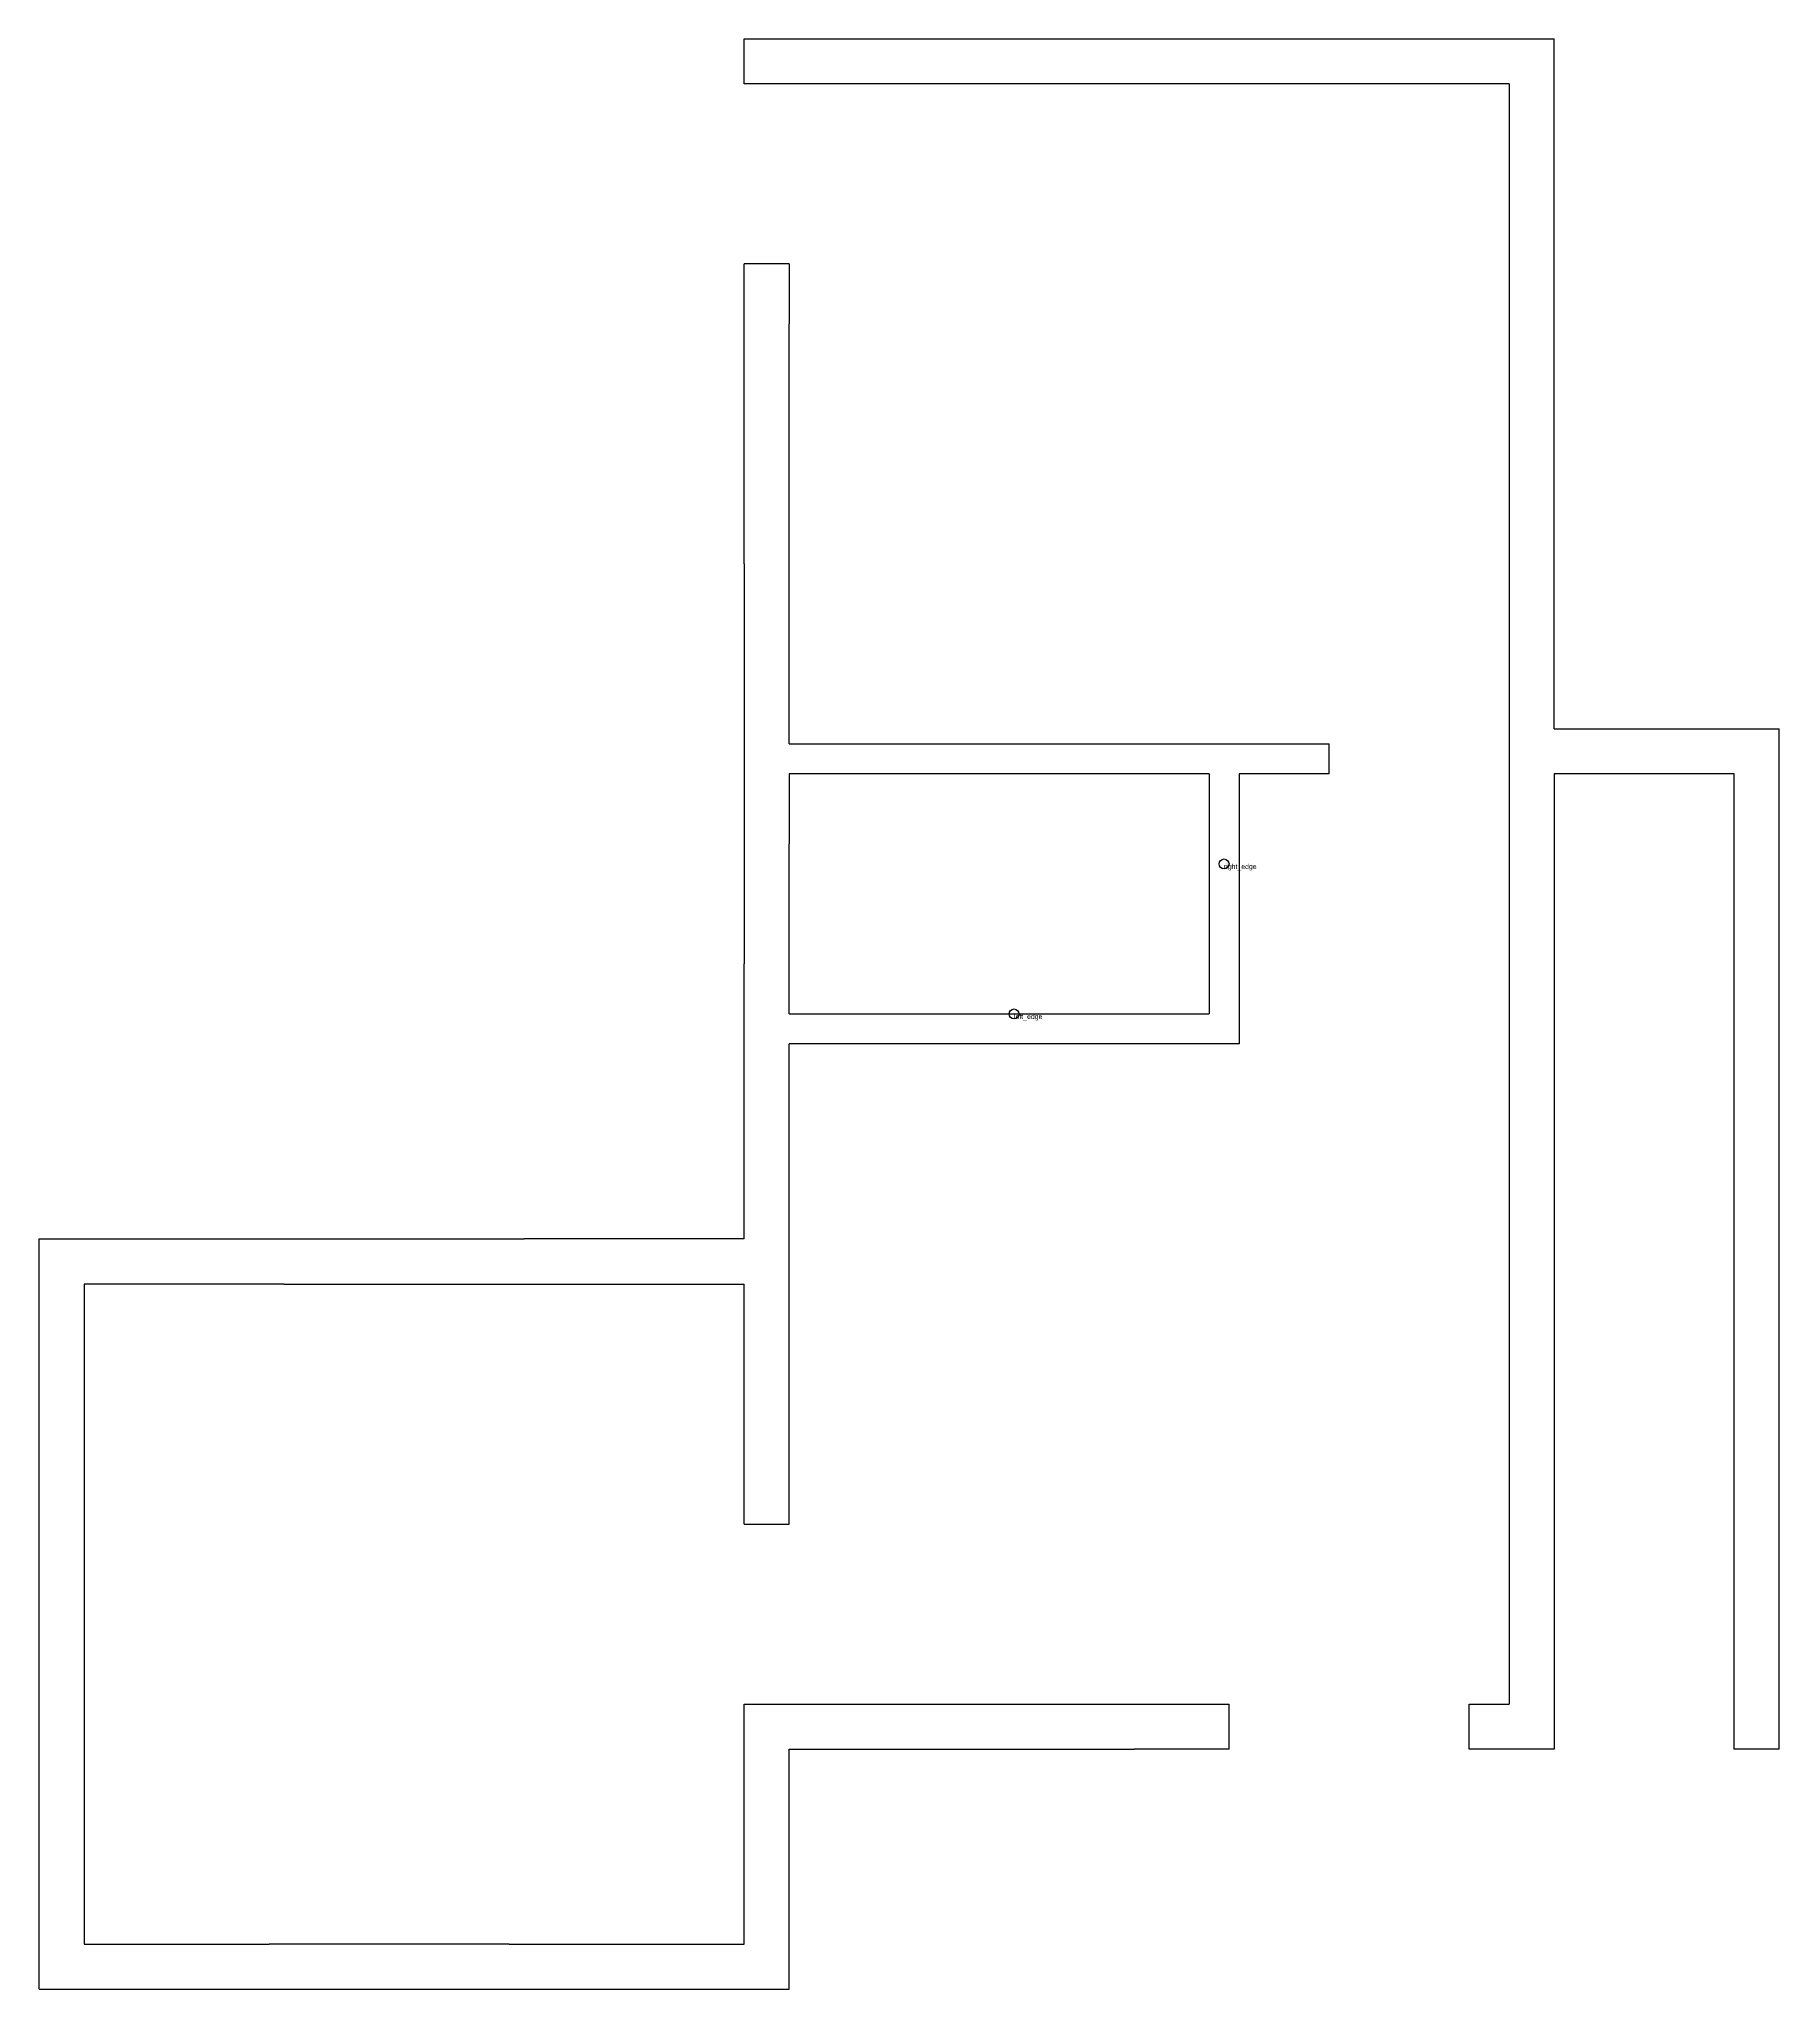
# Model space of a CAD drawing. Header units: metres. Extents: x 264 to 612, y 347 to 737.
import ezdxf

# ---------------------------------------------------------------- set-up
doc = ezdxf.new("R2010")
doc.units = ezdxf.units.M

msp = doc.modelspace()

# ---------------------------------------------------------------- linework, layer by layer
for p, q in [((405, 728), (405, 737)), ((405, 737), (436, 737)), ((436, 737), (520, 737)), ((520, 737), (567, 737)), ((567, 599), (567, 737)), ((436, 728), (405, 728)), ((520, 728), (436, 728)), ((558, 728), (520, 728)), ((558, 728), (558, 404)), ((414, 692), (405, 692)), ((405, 680), (405, 692)), ((414, 692), (414, 680)), ((405, 632), (405, 680)), ((414, 632), (414, 680)), ((405, 632), (405, 576)), ((414, 596), (414, 632)), ((567, 599), (612, 599)), ((612, 395), (612, 599)), ((414, 596), (522, 596)), ((522, 590), (522, 596)), ((498, 590), (414, 590)), ((414, 590), (414, 576)), ((498, 590), (498, 572)), ((522, 590), (504, 590)), ((504, 590), (504, 572)), ((603, 590), (567, 590)), ((567, 590), (567, 395)), ((603, 395), (603, 590)), ((405, 576), (405, 552)), ((414, 552), (414, 576)), ((498, 572), (498, 542)), ((504, 572), (504, 542)), ((405, 497), (405, 552)), ((414, 542), (414, 552)), ((414, 542), (498, 542)), ((504, 542), (504, 536)), ((504, 536), (414, 536)), ((414, 440), (414, 536)), ((264, 447), (264, 497)), ((264, 497), (313, 497)), ((313, 497), (361, 497)), ((405, 497), (361, 497)), ((313, 488), (273, 488)), ((273, 488), (273, 447)), ((313, 488), (361, 488)), ((361, 488), (405, 488)), ((405, 440), (405, 488)), ((264, 399), (264, 447)), ((273, 447), (273, 399)), ((405, 440), (414, 440)), ((405, 356), (405, 404)), ((405, 404), (435, 404)), ((435, 404), (483, 404)), ((483, 404), (502, 404)), ((502, 395), (502, 404)), ((550, 395), (550, 404)), ((550, 404), (558, 404)), ((264, 347), (264, 399)), ((273, 399), (273, 356)), ((414, 347), (414, 395)), ((414, 395), (435, 395)), ((435, 395), (483, 395)), ((502, 395), (483, 395)), ((567, 395), (550, 395)), ((612, 395), (603, 395)), ((273, 356), (310, 356)), ((358, 356), (310, 356)), ((358, 356), (405, 356)), ((264, 347), (310, 347)), ((310, 347), (358, 347)), ((358, 347), (414, 347))]:
    msp.add_line(p, q)
at = {"layer": 'debug', "color": 4}
for centre in [(501, 572), (459, 542)]:
    msp.add_circle(centre, 1, dxfattribs=at)

# ---------------------------------------------------------------- texts
at = {"layer": 'debug', "char_height": 1, "attachment_point": 1}
for s, insert in [('right_edge', (501, 572)), ('left_edge', (459, 542))]:
    msp.add_mtext(s, dxfattribs=dict(at, insert=insert))

doc.saveas('drawing.dxf')
